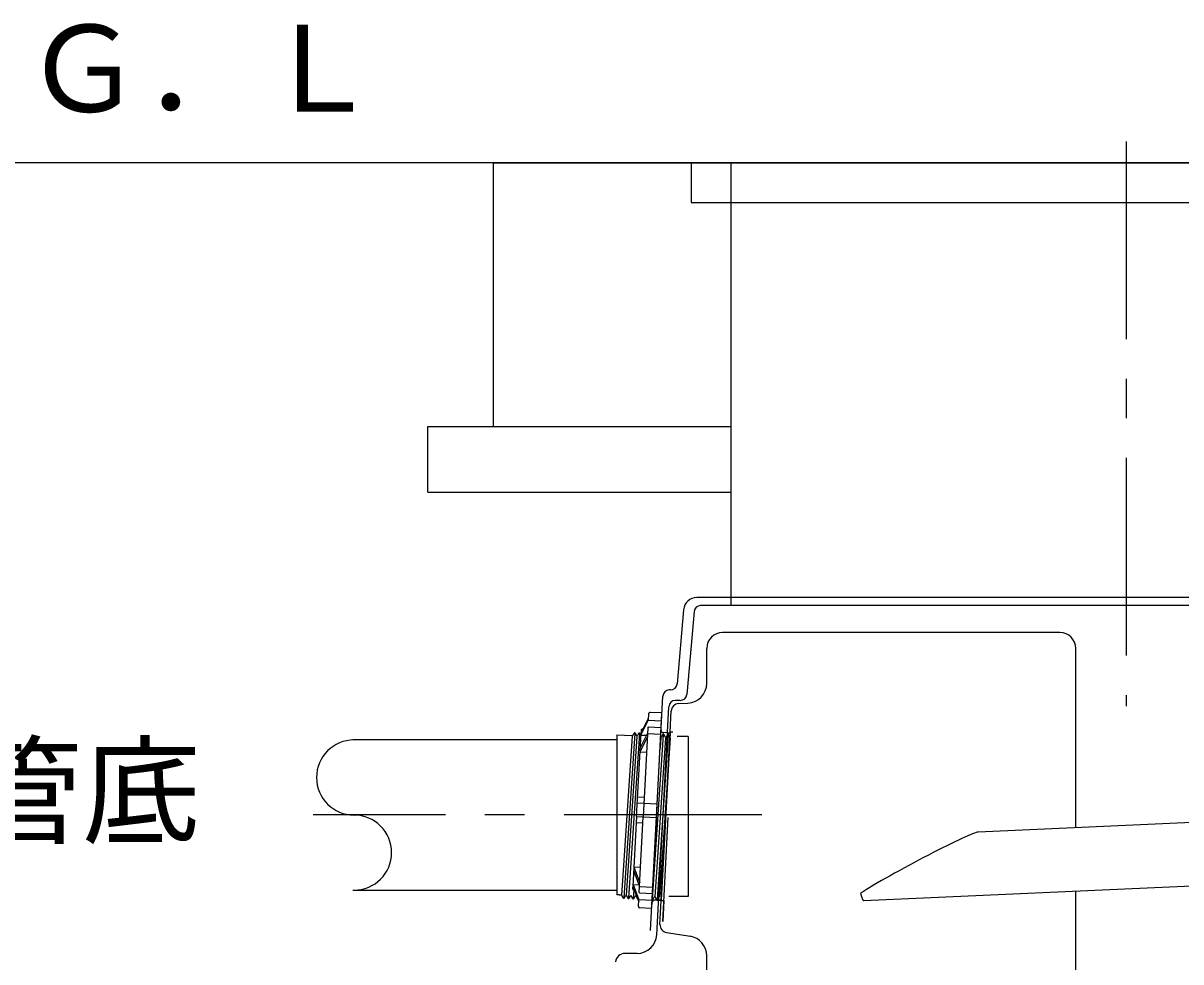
# Model space of a CAD drawing. Units: millimetres, scale not verified. Extents: x -10044 to 7274, y -6719 to 5358.
# Drawn here: x -6251 to -5372, y -2545 to -1833 of the extents above; entities that cross this region are included whole.
import ezdxf
from ezdxf.enums import TextEntityAlignment as Align

# ---------------------------------------------------------------- set-up
doc = ezdxf.new("R2010")
doc.units = ezdxf.units.MM
doc.header["$LTSCALE"] = 30
doc.linetypes.add('CHAIN1', pattern=[8, 5, -1, 1, -1])
for name, color, linetype, lineweight in [('0-1_KIKI', 3, 'Continuous', 25), ('0-2_SEISAKU', 2, 'Continuous', 25), ('0-3_A-PIPE', 3, 'Continuous', 25), ('0-6_SUNPO', 7, 'Continuous', 25)]:
    doc.layers.add(name, color=color, linetype=linetype, lineweight=lineweight)
doc.styles.add('MS Gothic', font='')
doc.styles.get('MS Gothic').set_extended_font_data('MS Gothic')

msp = doc.modelspace()

# ---------------------------------------------------------------- linework, layer by layer
at = {"layer": '0-1_KIKI', "linetype": 'CHAIN1'}
for p, q in [((-5414, -1922.91), (-5414, -2351.32)), ((-5690.56, -2433.77), (-6031, -2433.77))]:
    msp.add_line(p, q, dxfattribs=at)
at = {"layer": '0-1_KIKI'}
for p, q in [((-5088.16, -2269), (-5739.83, -2269)), ((-5091.08, -2275), (-5736.91, -2275)), ((-5714, -2269), (-5714, -2275)), ((-5749.8, -2278.13), (-5754.72, -2334.44)), ((-5741.89, -2279.56), (-5747.39, -2342.44)), ((-5464.26, -2295.52), (-5720.26, -2295.52)), ((-5732.26, -2334.13), (-5732.26, -2307.52)), ((-5452.26, -2443.36), (-5452.26, -2307.52)), ((-5732.26, -2327.68), (-5732.26, -2327.68)), ((-5774.97, -2521.52), (-5765.65, -2343.74)), ((-5759.7, -2339), (-5760.66, -2339)), ((-5770.13, -2524.79), (-5761.06, -2351.74)), ((-5752.37, -2347), (-5756.07, -2347)), ((-5753.56, -2349.43), (-5746.48, -2349.06)), ((-5782.22, -2373.24), (-5776.63, -2362.15)), ((-5782.14, -2371.73), (-5776.54, -2360.51)), ((-5776.36, -2357.02), (-5776.63, -2362.15)), ((-5766.64, -2362.67), (-5776.63, -2362.15)), ((-5766.82, -2356.52), (-5775.31, -2356.07)), ((-5770.48, -2435.96), (-5766.35, -2357.04)), ((-5760.07, -2371), (-5759.23, -2354.97)), ((-5786.94, -2371.99), (-5795.28, -2496.72)), ((-5787.36, -2371.73), (-5788.38, -2373.46)), ((-5786.48, -2371.78), (-5785.64, -2373.61)), ((-5785.46, -2435.18), (-5782.14, -2371.73)), ((-5783.74, -2371.92), (-5784.76, -2373.65)), ((-5782.85, -2371.97), (-5782.22, -2373.35)), ((-5782.03, -2369.74), (-5782.2, -2372.94)), ((-5780.98, -2368.79), (-5780.68, -2368.81)), ((-5776.92, -2367.72), (-5780.47, -2435.44)), ((-5766.91, -2367.74), (-5776.4, -2367.24)), ((-5766.78, -2499), (-5760.07, -2371)), ((-5762.1, -2371.5), (-5765.06, -2371.4)), ((-5758.07, -2371), (-5760.07, -2371)), ((-5800.4, -2377), (-6000.82, -2377)), ((-5800.4, -2373.1), (-5788.9, -2373.71)), ((-5800.4, -2373.1), (-5800.4, -2494.43)), ((-5788.94, -2374.2), (-5797, -2494.81)), ((-5785.31, -2374.39), (-5793.38, -2495)), ((-5783.31, -2372.18), (-5791.65, -2496.91)), ((-5782.9, -2386.21), (-5777.3, -2374.99)), ((-5782.74, -2383.22), (-5777.15, -2372.13)), ((-5782.22, -2373.24), (-5777.83, -2373.47)), ((-5777.15, -2372.13), (-5767.17, -2372.66)), ((-5765.2, -2373.12), (-5773.54, -2497.86)), ((-5763.57, -2375.53), (-5771.63, -2496.14)), ((-5761.57, -2373.32), (-5769.91, -2498.05)), ((-5759.95, -2375.72), (-5768.01, -2496.33)), ((-5767.19, -2375.34), (-5767.71, -2383.08)), ((-5765.62, -2372.87), (-5766.64, -2374.6)), ((-5764.73, -2372.92), (-5763.9, -2374.75)), ((-5762, -2373.06), (-5763.01, -2374.79)), ((-5761.11, -2373.11), (-5760.28, -2374.94)), ((-5746.4, -2374.3), (-5754.74, -2374.3)), ((-5777.9, -2386.47), (-5782.9, -2386.21)), ((-5784.91, -2424.66), (-5769.93, -2425.45)), ((-5784.68, -2420.17), (-5779.68, -2420.43)), ((-5785.46, -2435.18), (-5788.24, -2488.11)), ((-5785.7, -2439.67), (-5780.71, -2439.93)), ((-5785.46, -2435.18), (-5770.48, -2435.96)), ((-5783.47, -2492.65), (-5780.47, -2435.44)), ((-5770.48, -2435.96), (-5774.07, -2504.37)), ((-5765.6, -2514.69), (-5761.47, -2435.8)), ((-5289.99, -2436.28), (-5526.33, -2446.89)), ((-5787.64, -2476.62), (-5783.24, -2488.23)), ((-5782.49, -2473.9), (-5787.48, -2473.64)), ((-5787.48, -2473.64), (-5783.09, -2485.37)), ((-5613.03, -2498.84), (-5286.81, -2484.18)), ((-6000.82, -2491), (-5800.4, -2491)), ((-5798.8, -2494.51), (-5800.4, -2494.43)), ((-5798.81, -2494.71), (-5798.8, -2494.51)), ((-5797, -2494.81), (-5798.81, -2494.71)), ((-5795.74, -2496.93), (-5796.57, -2495.1)), ((-5788.34, -2490.1), (-5788.18, -2486.9)), ((-5788.24, -2488.11), (-5783.85, -2499.85)), ((-5788.16, -2486.6), (-5783.77, -2486.83)), ((-5788.16, -2486.6), (-5783.76, -2498.22)), ((-5787.63, -2491.11), (-5788.03, -2497.1)), ((-5787.4, -2491.15), (-5787.1, -2491.17)), ((-5786.04, -2494), (-5786.13, -2495.38)), ((-5783.24, -2488.23), (-5773.25, -2488.76)), ((-5773.51, -2493.67), (-5783, -2493.17)), ((-5452.26, -2586.52), (-5452.26, -2491.4)), ((-5794.85, -2496.97), (-5793.83, -2495.24)), ((-5792.12, -2497.12), (-5792.95, -2495.29)), ((-5791.23, -2497.16), (-5790.21, -2495.43)), ((-5788.49, -2497.31), (-5789.32, -2495.48)), ((-5787.61, -2497.35), (-5786.59, -2495.62)), ((-5784.87, -2497.5), (-5785.7, -2495.67)), ((-5784.03, -2503.34), (-5783.76, -2498.22)), ((-5773.77, -2498.74), (-5783.76, -2498.22)), ((-5773.11, -2498.11), (-5772.11, -2496.41)), ((-5772.09, -2496.38), (-5772.11, -2496.41)), ((-5768.76, -2498.5), (-5771.94, -2498.61)), ((-5770.37, -2498.26), (-5771.21, -2496.43)), ((-5769.92, -2498.55), (-5766.94, -2498.7)), ((-5766.76, -2498.69), (-5768.77, -2498.69)), ((-5767.73, -2517.03), (-5766.78, -2499)), ((-5764.78, -2499), (-5766.78, -2499)), ((-5764.77, -2498.9), (-5765.6, -2514.69)), ((-5774.59, -2504.84), (-5783.08, -2504.4)), ((-5762.67, -2523.14), (-5744.7, -2525.98)), ((-5785.11, -2539), (-5794.46, -2539)), ((-5732.26, -2586.52), (-5732.26, -2540.77))]:
    msp.add_line(p, q, dxfattribs=at)
for points in [[(-5762.11, -2371.69), (-5760.11, -2371.69), (-5766.76, -2498.69)], [(-5746.4, -2374.3), (-5746.4, -2495.7), (-5761.1, -2495.7)], [(-5615.55, -2493.26), (-5615.1, -2495.08), (-5614.64, -2496.57), (-5614.18, -2497.69), (-5613.71, -2498.44), (-5613.24, -2498.8), (-5613.03, -2498.84)]]:
    msp.add_lwpolyline(points, dxfattribs=at)
for centre, radius, start, end in [((-5739.83, -2279), 10, 90, 175), ((-5736.91, -2280), 5, 90, 175), ((-5720.26, -2307.52), 12, 90, 180), ((-5464.26, -2307.52), 12, 0, 90), ((-5759.7, -2334), 5, 270, 355), ((-5747.26, -2334.08), 15, 273, 0), ((-5760.66, -2344), 5, 90, 177), ((-5752.37, -2342), 5, 270, 355), ((-5756.07, -2352), 5, 90, 177), ((-5753.25, -2355.43), 6, 93, 177), ((-5775.36, -2357.07), 1, 87, 177), ((-5766.85, -2357.02), 0.499, 357, 87), ((-5786.93, -2371.99), 0.499, 24.5, 149.5), ((-5783.31, -2372.18), 0.499, 24.5, 149.5), ((-5781.04, -2369.79), 1, 87, 177), ((-5776.42, -2367.74), 0.499, 87, 177), ((-5764.99, -2369.4), 2, 177, 268), ((-5999.89, -2405.5), 28.5, 90, 270), ((-5788.81, -2373.21), 0.499, 259.33, 329.5), ((-5785.19, -2373.4), 0.499, 204.5, 329.5), ((-5767.07, -2374.35), 0.499, 245.198, 329.5), ((-5765.19, -2373.13), 0.499, 24.5, 149.5), ((-5763.45, -2374.54), 0.499, 204.5, 329.5), ((-5761.57, -2373.32), 0.499, 24.5, 149.5), ((-5999.89, -2462.5), 28.5, 270, 90), ((-5797.03, -2495.31), 0.499, 24.5, 87), ((-5793.4, -2495.5), 0.499, 24.5, 149.5), ((-5787.34, -2490.15), 1, 177, 267), ((-5782.97, -2492.67), 0.499, 177, 267), ((-5795.28, -2496.72), 0.499, 204.5, 329.5), ((-5791.66, -2496.91), 0.499, 204.5, 329.5), ((-5789.78, -2495.69), 0.499, 24.5, 149.5), ((-5788.04, -2497.1), 0.499, 204.5, 329.5), ((-5786.16, -2495.88), 0.499, 24.5, 149.5), ((-5784.41, -2497.29), 0.499, 204.5, 243.199), ((-5783.03, -2503.4), 1, 177, 267), ((-5771.87, -2500.61), 2, 92, 177), ((-5773.54, -2497.86), 0.499, 245.198, 329.5), ((-5771.66, -2496.64), 0.499, 24.5, 149.5), ((-5769.92, -2498.05), 0.499, 204.5, 270), ((-5774.57, -2504.34), 0.499, 267, 357), ((-5761.73, -2517.21), 6, 177, 261), ((-5785.11, -2524), 15, 270, 357), ((-5747.26, -2540.77), 15, 0, 81), ((-5794.46, -2546), 7, 90, 175)]:
    msp.add_arc(centre, radius, start, end, dxfattribs=at)
msp.add_ellipse((-5574.58, -2473.08), major_axis=(48.66, 26.08), ratio=0.050518, start_param=0.104975, end_param=2.544105, dxfattribs=at)
at = {"layer": '0-2_SEISAKU'}
for p, q in [((-2926.42, -1939), (-6997.52, -1939)), ((-5894, -1939), (-4068.99, -1939)), ((-5894, -2139), (-5894, -1939)), ((-5084, -1939), (-5744, -1939)), ((-5744, -1969), (-5084, -1969)), ((-5944, -2189), (-5944, -2139)), ((-5944, -2139), (-5714, -2139)), ((-5944, -2189), (-5714, -2189))]:
    msp.add_line(p, q, dxfattribs=at)
at = {"layer": '0-3_A-PIPE', "color": 2}
for p, q in [((-5744, -1939), (-5744, -1969)), ((-5714, -1939), (-5714, -2269))]:
    msp.add_line(p, q, dxfattribs=at)

# ---------------------------------------------------------------- texts
at = {"layer": '0-2_SEISAKU', "color": 4, "style": 'MS Gothic'}
msp.add_text('Ｇ．Ｌ', height=65.98, dxfattribs=at).set_placement((-6250.44, -1920.04), align=Align.BOTTOM_LEFT)
at = {"layer": '0-6_SUNPO', "color": 4, "style": 'MS Gothic'}
msp.add_text('流入管底', height=65.98, dxfattribs=at).set_placement((-6476.24, -2468.52), align=Align.BOTTOM_LEFT)

doc.saveas('drawing.dxf')
